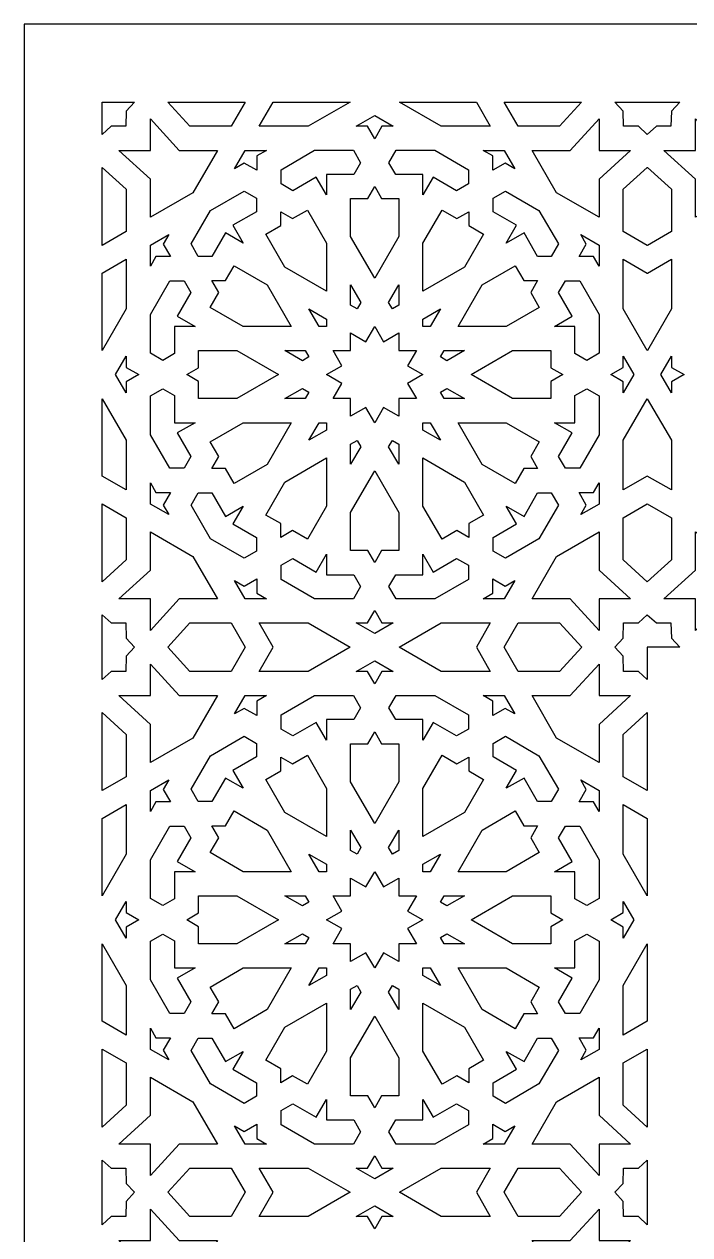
# Model space of a CAD drawing. Extents: x -430 to 430, y -1150 to 1150.
# Drawn here: x -430 to -344.5, y 994.5 to 1150 of the extents above; entities that cross this region are included whole.
import ezdxf

# ---------------------------------------------------------------- set-up
doc = ezdxf.new("R2010")
doc.units = 0
doc.layers.add('LAYER_1', color=18, linetype='CONTINUOUS')

msp = doc.modelspace()

# ---------------------------------------------------------------- linework, layer by layer
at = {"layer": 'LAYER_1'}
for points in [[(-430, -1150), (430, -1150), (430, 1150), (-430, 1150)], [(-415.84, 1140), (-416.9, 1138.85), (-416.96, 1136.9), (-418.84, 1136.9), (-420, 1135.84), (-420, 1140)], [(-403.42, 1136.9), (-408.74, 1136.9), (-411.57, 1140), (-401.62, 1140)], [(-393.55, 1136.9), (-399.84, 1136.9), (-398.05, 1140), (-388.17, 1140)], [(-370.16, 1136.9), (-376.45, 1136.9), (-381.82, 1140), (-371.95, 1140)], [(-361.26, 1136.9), (-366.58, 1136.9), (-368.37, 1140), (-358.43, 1140)], [(-346.9, 1138.85), (-346.96, 1136.9), (-348.84, 1136.9), (-350, 1135.85), (-351.15, 1136.9), (-353.04, 1136.9), (-353.1, 1138.85), (-354.15, 1140), (-345.84, 1140)], [(-382.64, 1136.9), (-384.07, 1136.9), (-385, 1135.3), (-385.93, 1136.9), (-387.36, 1136.9), (-385, 1138.26)], [(-410.1, 1133.8), (-405.2, 1133.8), (-408.35, 1128.35), (-413.8, 1125.21), (-413.8, 1130.11), (-417.85, 1133.8), (-413.8, 1133.8), (-413.8, 1137.86)], [(-356.2, 1133.8), (-352.14, 1133.8), (-356.2, 1130.11), (-356.2, 1125.21), (-361.65, 1128.35), (-364.8, 1133.8), (-359.89, 1133.8), (-356.2, 1137.86)], [(-340.1, 1133.8), (-335.2, 1133.8), (-338.35, 1128.35), (-343.8, 1125.21), (-343.8, 1130.11), (-347.86, 1133.8), (-343.8, 1133.8), (-343.8, 1137.86)], [(-400.15, 1133.09), (-400.15, 1131.24), (-401.75, 1132.16), (-402.99, 1131.45), (-401.63, 1133.8), (-398.91, 1133.8)], [(-386.82, 1132.22), (-387.7, 1130.71), (-391.18, 1130.71), (-391.18, 1128.08), (-392.5, 1130.36), (-395.52, 1128.62), (-397.03, 1129.49), (-397.03, 1131.32), (-392.72, 1133.81), (-387.74, 1133.81)], [(-372.97, 1131.32), (-372.97, 1129.49), (-374.48, 1128.62), (-377.5, 1130.36), (-378.82, 1128.08), (-378.82, 1130.71), (-382.3, 1130.71), (-383.17, 1132.22), (-382.26, 1133.81), (-377.28, 1133.81)], [(-367.01, 1131.45), (-368.25, 1132.16), (-369.85, 1131.24), (-369.85, 1133.09), (-371.09, 1133.8), (-368.37, 1133.8)], [(-416.9, 1128.8), (-416.9, 1123.38), (-419.98, 1121.6), (-419.98, 1131.61)], [(-346.9, 1128.8), (-346.9, 1123.38), (-349.98, 1121.6), (-350, 1121.61), (-350.01, 1121.6), (-353.1, 1123.38), (-353.1, 1128.8), (-350.01, 1131.61), (-350, 1131.6), (-349.98, 1131.61)], [(-384.11, 1127.62), (-381.91, 1127.62), (-381.91, 1122.72), (-385, 1117.37), (-388.09, 1122.72), (-388.09, 1127.62), (-385.88, 1127.62), (-385, 1129.15)], [(-400.19, 1127.66), (-400.19, 1125.92), (-403.21, 1124.18), (-401.89, 1121.9), (-404.17, 1123.21), (-405.92, 1120.19), (-407.66, 1120.19), (-408.57, 1121.78), (-406.08, 1126.09), (-401.77, 1128.58)], [(-363.91, 1126.09), (-361.42, 1121.78), (-362.34, 1120.19), (-364.08, 1120.19), (-365.82, 1123.21), (-368.11, 1121.9), (-366.79, 1124.18), (-369.81, 1125.92), (-369.81, 1127.66), (-368.22, 1128.58)], [(-391.18, 1121.89), (-391.18, 1115.71), (-396.53, 1118.8), (-398.98, 1123.05), (-397.07, 1124.15), (-397.07, 1125.91), (-395.54, 1125.03), (-393.63, 1126.13)], [(-374.46, 1125.03), (-372.93, 1125.91), (-372.93, 1124.15), (-371.02, 1123.05), (-373.47, 1118.8), (-378.82, 1115.71), (-378.82, 1121.89), (-376.36, 1126.13)], [(-412.16, 1121.75), (-411.23, 1120.15), (-413.09, 1120.15), (-413.8, 1118.91), (-413.8, 1121.63), (-411.44, 1122.99)], [(-356.2, 1121.63), (-356.2, 1118.91), (-356.91, 1120.15), (-358.76, 1120.15), (-357.84, 1121.75), (-358.55, 1122.99)], [(-416.9, 1113.45), (-419.98, 1108.1), (-419.98, 1118.03), (-416.9, 1119.81)], [(-346.9, 1113.45), (-349.98, 1108.1), (-350, 1108.12), (-350.01, 1108.1), (-353.1, 1113.45), (-353.1, 1119.81), (-350.01, 1118.03), (-350, 1118.04), (-349.98, 1118.03), (-346.9, 1119.81)], [(-398.8, 1116.54), (-395.71, 1111.19), (-401.88, 1111.19), (-406.13, 1113.64), (-405.03, 1115.55), (-405.91, 1117.08), (-404.14, 1117.08), (-403.04, 1118.99)], [(-365.86, 1117.08), (-364.09, 1117.08), (-364.97, 1115.55), (-363.87, 1113.64), (-368.11, 1111.19), (-374.29, 1111.19), (-371.2, 1116.54), (-366.96, 1118.99)], [(-408.61, 1115.53), (-410.35, 1112.51), (-408.07, 1111.19), (-410.71, 1111.19), (-410.71, 1107.7), (-412.22, 1106.83), (-413.8, 1107.75), (-413.8, 1112.72), (-411.31, 1117.04), (-409.48, 1117.04)], [(-386.79, 1114.28), (-387.26, 1113.45), (-388.09, 1113.93), (-388.09, 1116.53)], [(-381.91, 1113.93), (-382.73, 1113.45), (-383.21, 1114.28), (-381.91, 1116.53)], [(-356.2, 1112.72), (-356.2, 1107.75), (-357.78, 1106.83), (-359.29, 1107.7), (-359.29, 1111.19), (-361.93, 1111.19), (-359.64, 1112.51), (-361.39, 1115.53), (-360.51, 1117.04), (-358.68, 1117.04)], [(-391.18, 1112.14), (-391.18, 1111.19), (-392.13, 1111.19), (-393.44, 1113.44)], [(-377.86, 1111.19), (-378.82, 1111.19), (-378.82, 1112.14), (-376.56, 1113.44)], [(-383.87, 1109.22), (-381.91, 1110.35), (-381.91, 1108.09), (-379.65, 1108.09), (-380.78, 1106.14), (-378.82, 1105.01), (-380.78, 1103.88), (-379.65, 1101.92), (-381.91, 1101.92), (-381.91, 1099.66), (-383.87, 1100.79), (-385, 1098.83), (-386.13, 1100.79), (-388.09, 1099.66), (-388.09, 1101.92), (-390.35, 1101.92), (-389.22, 1103.88), (-391.18, 1105.01), (-389.22, 1106.14), (-390.35, 1108.09), (-388.09, 1108.09), (-388.09, 1110.35), (-386.13, 1109.22), (-385, 1111.18)], [(-416.9, 1105.93), (-415.29, 1105.01), (-416.9, 1104.08), (-416.9, 1102.65), (-418.26, 1105.01), (-416.9, 1107.36)], [(-397.36, 1105.01), (-402.71, 1101.92), (-407.61, 1101.92), (-407.61, 1104.12), (-409.14, 1105.01), (-407.61, 1105.89), (-407.61, 1108.09), (-402.71, 1108.09)], [(-393.44, 1107.27), (-394.27, 1106.79), (-396.52, 1108.09), (-393.92, 1108.09)], [(-375.73, 1106.79), (-376.55, 1107.27), (-376.08, 1108.09), (-373.47, 1108.09)], [(-362.38, 1105.89), (-360.85, 1105.01), (-362.38, 1104.12), (-362.38, 1101.92), (-367.29, 1101.92), (-372.63, 1105.01), (-367.29, 1108.09), (-362.38, 1108.09)], [(-351.74, 1105.01), (-353.1, 1102.65), (-353.1, 1104.08), (-354.7, 1105.01), (-353.1, 1105.93), (-353.1, 1107.36)], [(-346.9, 1105.93), (-345.29, 1105.01), (-346.9, 1104.08), (-346.9, 1102.65), (-348.26, 1105.01), (-346.9, 1107.36)], [(-410.71, 1102.31), (-410.71, 1098.82), (-408.07, 1098.82), (-410.35, 1097.51), (-408.61, 1094.49), (-409.48, 1092.98), (-411.31, 1092.98), (-413.8, 1097.29), (-413.8, 1102.27), (-412.22, 1103.18)], [(-393.44, 1102.75), (-393.92, 1101.92), (-396.52, 1101.92), (-394.27, 1103.22)], [(-373.47, 1101.92), (-376.08, 1101.92), (-376.55, 1102.75), (-375.73, 1103.22)], [(-356.2, 1102.27), (-356.2, 1097.29), (-358.68, 1092.98), (-360.51, 1092.98), (-361.39, 1094.49), (-359.64, 1097.51), (-361.93, 1098.82), (-359.29, 1098.82), (-359.29, 1102.31), (-357.78, 1103.18)], [(-416.9, 1096.57), (-416.9, 1090.2), (-419.98, 1091.98), (-419.98, 1101.91)], [(-346.9, 1096.57), (-346.9, 1090.2), (-350, 1091.98), (-353.1, 1090.2), (-353.1, 1096.57), (-350, 1101.91)], [(-398.8, 1093.48), (-403.04, 1091.03), (-404.14, 1092.94), (-405.91, 1092.94), (-405.03, 1094.47), (-406.13, 1096.37), (-401.88, 1098.82), (-395.71, 1098.82)], [(-391.18, 1097.87), (-393.44, 1096.57), (-392.13, 1098.83), (-391.18, 1098.83)], [(-376.56, 1096.57), (-378.82, 1097.87), (-378.82, 1098.83), (-377.86, 1098.83)], [(-363.87, 1096.37), (-364.97, 1094.47), (-364.09, 1092.94), (-365.86, 1092.94), (-366.96, 1091.03), (-371.2, 1093.48), (-374.29, 1098.82), (-368.11, 1098.82)], [(-386.79, 1095.74), (-388.09, 1093.49), (-388.09, 1096.09), (-387.26, 1096.56)], [(-381.91, 1096.09), (-381.91, 1093.49), (-383.21, 1095.74), (-382.73, 1096.56)], [(-391.18, 1088.12), (-393.63, 1083.88), (-395.54, 1084.98), (-397.07, 1084.1), (-397.07, 1085.87), (-398.98, 1086.97), (-396.53, 1091.21), (-391.18, 1094.3)], [(-373.47, 1091.21), (-371.02, 1086.97), (-372.93, 1085.87), (-372.93, 1084.1), (-374.46, 1084.98), (-376.36, 1083.88), (-378.82, 1088.12), (-378.82, 1094.3)], [(-381.91, 1087.3), (-381.91, 1082.4), (-384.11, 1082.4), (-385, 1080.87), (-385.88, 1082.4), (-388.09, 1082.4), (-388.09, 1087.3), (-385, 1092.64)], [(-413.09, 1089.86), (-411.23, 1089.86), (-412.16, 1088.26), (-411.44, 1087.02), (-413.8, 1088.38), (-413.8, 1091.1)], [(-404.17, 1086.8), (-401.89, 1088.12), (-403.21, 1085.84), (-400.19, 1084.09), (-400.19, 1082.35), (-401.77, 1081.43), (-406.08, 1083.92), (-408.57, 1088.23), (-407.66, 1089.82), (-405.92, 1089.82)], [(-361.42, 1088.23), (-363.91, 1083.92), (-368.22, 1081.43), (-369.81, 1082.35), (-369.81, 1084.09), (-366.79, 1085.84), (-368.11, 1088.12), (-365.82, 1086.8), (-364.08, 1089.82), (-362.34, 1089.82)], [(-356.2, 1088.38), (-358.55, 1087.02), (-357.84, 1088.26), (-358.76, 1089.86), (-356.91, 1089.86), (-356.2, 1091.1)], [(-416.9, 1086.63), (-416.9, 1081.22), (-419.98, 1078.4), (-419.98, 1088.41)], [(-346.9, 1086.63), (-346.9, 1081.22), (-350, 1078.4), (-353.1, 1081.22), (-353.1, 1086.63), (-350, 1088.41)], [(-408.35, 1081.66), (-405.2, 1076.21), (-410.1, 1076.21), (-413.8, 1072.16), (-413.8, 1076.21), (-417.85, 1076.21), (-413.8, 1079.91), (-413.8, 1084.81)], [(-356.2, 1079.91), (-352.14, 1076.21), (-356.2, 1076.21), (-356.2, 1072.16), (-359.89, 1076.21), (-364.8, 1076.21), (-361.65, 1081.66), (-356.2, 1084.81)], [(-338.35, 1081.66), (-335.2, 1076.21), (-340.1, 1076.21), (-343.8, 1072.16), (-343.8, 1076.21), (-347.86, 1076.21), (-343.8, 1079.91), (-343.8, 1084.81)], [(-391.18, 1079.3), (-387.7, 1079.3), (-386.82, 1077.79), (-387.74, 1076.21), (-392.72, 1076.21), (-397.03, 1078.7), (-397.03, 1080.53), (-395.52, 1081.4), (-392.5, 1079.65), (-391.18, 1081.94)], [(-377.5, 1079.65), (-374.48, 1081.4), (-372.97, 1080.53), (-372.97, 1078.7), (-377.28, 1076.21), (-382.26, 1076.21), (-383.17, 1077.79), (-382.3, 1079.3), (-378.82, 1079.3), (-378.82, 1081.94)], [(-400.15, 1076.92), (-398.91, 1076.21), (-401.63, 1076.21), (-402.99, 1078.57), (-401.75, 1077.85), (-400.15, 1078.78)], [(-368.25, 1077.85), (-367.01, 1078.57), (-368.37, 1076.21), (-371.09, 1076.21), (-369.85, 1076.92), (-369.85, 1078.78)], [(-384.07, 1073.11), (-382.64, 1073.11), (-385, 1071.75), (-387.36, 1073.11), (-385.93, 1073.11), (-385, 1074.72)], [(-418.84, 1073.11), (-416.96, 1073.11), (-416.9, 1071.17), (-415.83, 1070), (-416.9, 1068.83), (-416.96, 1066.88), (-418.84, 1066.88), (-419.98, 1065.84), (-419.98, 1074.15)], [(-401.62, 1070), (-403.42, 1066.88), (-408.74, 1066.88), (-411.58, 1070), (-408.74, 1073.11), (-403.42, 1073.11)], [(-388.15, 1070), (-393.55, 1066.88), (-399.84, 1066.88), (-398.04, 1070), (-399.84, 1073.11), (-393.55, 1073.11)], [(-371.95, 1070), (-370.16, 1066.88), (-376.45, 1066.88), (-381.85, 1070), (-376.45, 1073.11), (-370.16, 1073.11)], [(-358.42, 1070), (-361.26, 1066.88), (-366.58, 1066.88), (-368.38, 1070), (-366.58, 1073.11), (-361.26, 1073.11)], [(-348.84, 1073.11), (-346.96, 1073.11), (-346.9, 1071.17), (-345.83, 1070), (-350, 1070), (-350, 1065.86), (-350.01, 1065.84), (-351.15, 1066.88), (-353.04, 1066.88), (-353.1, 1068.83), (-354.17, 1070), (-353.1, 1071.17), (-353.04, 1073.11), (-351.15, 1073.11), (-350, 1074.15)], [(-382.64, 1066.88), (-384.07, 1066.88), (-385, 1065.28), (-385.93, 1066.88), (-387.36, 1066.88), (-385, 1068.24)], [(-410.1, 1063.79), (-405.2, 1063.79), (-408.35, 1058.34), (-413.8, 1055.19), (-413.8, 1060.09), (-417.85, 1063.79), (-413.8, 1063.79), (-413.8, 1067.84)], [(-356.2, 1063.79), (-352.14, 1063.79), (-356.2, 1060.09), (-356.2, 1055.19), (-361.65, 1058.34), (-364.8, 1063.79), (-359.89, 1063.79), (-356.2, 1067.84)], [(-400.15, 1063.07), (-400.15, 1061.22), (-401.75, 1062.15), (-402.99, 1061.43), (-401.63, 1063.79), (-398.91, 1063.79)], [(-386.82, 1062.21), (-387.7, 1060.7), (-391.18, 1060.7), (-391.18, 1058.06), (-392.5, 1060.34), (-395.52, 1058.6), (-397.03, 1059.47), (-397.03, 1061.3), (-392.72, 1063.79), (-387.74, 1063.79)], [(-372.97, 1061.3), (-372.97, 1059.47), (-374.48, 1058.6), (-377.5, 1060.34), (-378.82, 1058.06), (-378.82, 1060.7), (-382.3, 1060.7), (-383.17, 1062.21), (-382.26, 1063.79), (-377.28, 1063.79)], [(-367.01, 1061.43), (-368.25, 1062.15), (-369.85, 1061.22), (-369.85, 1063.07), (-371.09, 1063.79), (-368.37, 1063.79)], [(-416.9, 1058.78), (-416.9, 1053.37), (-419.98, 1051.59), (-419.98, 1061.6)], [(-350.01, 1051.59), (-353.1, 1053.37), (-353.1, 1058.78), (-350.01, 1061.6)], [(-384.11, 1057.6), (-381.91, 1057.6), (-381.91, 1052.7), (-385, 1047.35), (-388.09, 1052.7), (-388.09, 1057.6), (-385.88, 1057.6), (-385, 1059.13)], [(-400.19, 1057.65), (-400.19, 1055.91), (-403.21, 1054.16), (-401.89, 1051.88), (-404.17, 1053.2), (-405.92, 1050.18), (-407.66, 1050.18), (-408.57, 1051.76), (-406.08, 1056.07), (-401.77, 1058.56)], [(-363.91, 1056.07), (-361.42, 1051.76), (-362.34, 1050.18), (-364.08, 1050.18), (-365.82, 1053.2), (-368.11, 1051.88), (-366.79, 1054.16), (-369.81, 1055.91), (-369.81, 1057.65), (-368.22, 1058.56)], [(-391.18, 1051.87), (-391.18, 1045.7), (-396.53, 1048.79), (-398.98, 1053.03), (-397.07, 1054.13), (-397.07, 1055.9), (-395.54, 1055.02), (-393.63, 1056.12)], [(-374.46, 1055.02), (-372.93, 1055.9), (-372.93, 1054.13), (-371.02, 1053.03), (-373.47, 1048.79), (-378.82, 1045.7), (-378.82, 1051.87), (-376.36, 1056.12)], [(-412.16, 1051.74), (-411.23, 1050.14), (-413.09, 1050.14), (-413.8, 1048.9), (-413.8, 1051.62), (-411.44, 1052.98)], [(-356.2, 1051.62), (-356.2, 1048.9), (-356.91, 1050.14), (-358.76, 1050.14), (-357.84, 1051.74), (-358.55, 1052.98)], [(-416.9, 1043.43), (-419.98, 1038.09), (-419.98, 1048.01), (-416.9, 1049.8)], [(-350.01, 1048.01), (-350.01, 1038.09), (-353.1, 1043.43), (-353.1, 1049.8)], [(-398.8, 1046.52), (-395.71, 1041.17), (-401.88, 1041.17), (-406.13, 1043.62), (-405.03, 1045.53), (-405.91, 1047.06), (-404.14, 1047.06), (-403.04, 1048.97)], [(-365.86, 1047.06), (-364.09, 1047.06), (-364.97, 1045.53), (-363.87, 1043.62), (-368.11, 1041.17), (-374.29, 1041.17), (-371.2, 1046.52), (-366.96, 1048.97)], [(-408.61, 1045.51), (-410.35, 1042.49), (-408.07, 1041.17), (-410.71, 1041.17), (-410.71, 1037.69), (-412.22, 1036.82), (-413.8, 1037.73), (-413.8, 1042.71), (-411.31, 1047.02), (-409.48, 1047.02)], [(-386.79, 1044.26), (-387.26, 1043.43), (-388.09, 1043.91), (-388.09, 1046.51)], [(-381.91, 1043.91), (-382.73, 1043.43), (-383.21, 1044.26), (-381.91, 1046.51)], [(-356.2, 1042.71), (-356.2, 1037.73), (-357.78, 1036.82), (-359.29, 1037.69), (-359.29, 1041.17), (-361.93, 1041.17), (-359.64, 1042.49), (-361.39, 1045.51), (-360.51, 1047.02), (-358.68, 1047.02)], [(-391.18, 1042.12), (-391.18, 1041.17), (-392.13, 1041.17), (-393.44, 1043.43)], [(-377.86, 1041.17), (-378.82, 1041.17), (-378.82, 1042.12), (-376.56, 1043.43)], [(-383.87, 1039.21), (-381.91, 1040.34), (-381.91, 1038.08), (-379.65, 1038.08), (-380.78, 1036.12), (-378.82, 1034.99), (-380.78, 1033.86), (-379.65, 1031.9), (-381.91, 1031.9), (-381.91, 1029.64), (-383.87, 1030.77), (-385, 1028.82), (-386.13, 1030.77), (-388.09, 1029.64), (-388.09, 1031.9), (-390.35, 1031.9), (-389.22, 1033.86), (-391.18, 1034.99), (-389.22, 1036.12), (-390.35, 1038.08), (-388.09, 1038.08), (-388.09, 1040.34), (-386.13, 1039.21), (-385, 1041.16)], [(-416.9, 1035.92), (-415.29, 1034.99), (-416.9, 1034.07), (-416.9, 1032.63), (-418.26, 1034.99), (-416.9, 1037.35)], [(-397.36, 1034.99), (-402.71, 1031.9), (-407.61, 1031.9), (-407.61, 1034.11), (-409.14, 1034.99), (-407.61, 1035.88), (-407.61, 1038.08), (-402.71, 1038.08)], [(-393.44, 1037.25), (-394.27, 1036.78), (-396.52, 1038.08), (-393.92, 1038.08)], [(-375.73, 1036.78), (-376.55, 1037.25), (-376.08, 1038.08), (-373.47, 1038.08)], [(-362.38, 1035.88), (-360.85, 1034.99), (-362.38, 1034.11), (-362.38, 1031.9), (-367.29, 1031.9), (-372.63, 1034.99), (-367.29, 1038.08), (-362.38, 1038.08)], [(-351.74, 1034.99), (-353.1, 1032.63), (-353.1, 1034.07), (-354.7, 1034.99), (-353.1, 1035.92), (-353.1, 1037.35)], [(-410.71, 1032.3), (-410.71, 1028.81), (-408.07, 1028.81), (-410.35, 1027.49), (-408.61, 1024.47), (-409.48, 1022.96), (-411.31, 1022.96), (-413.8, 1027.27), (-413.8, 1032.25), (-412.22, 1033.17)], [(-393.44, 1032.73), (-393.92, 1031.9), (-396.52, 1031.9), (-394.27, 1033.2)], [(-373.47, 1031.9), (-376.08, 1031.9), (-376.55, 1032.73), (-375.73, 1033.2)], [(-356.2, 1032.25), (-356.2, 1027.27), (-358.68, 1022.96), (-360.51, 1022.96), (-361.39, 1024.47), (-359.64, 1027.49), (-361.93, 1028.81), (-359.29, 1028.81), (-359.29, 1032.3), (-357.78, 1033.17)], [(-416.9, 1026.55), (-416.9, 1020.19), (-419.98, 1021.97), (-419.98, 1031.9)], [(-350, 1031.88), (-350, 1021.96), (-350.01, 1021.97), (-353.1, 1020.19), (-353.1, 1026.55), (-350.01, 1031.9)], [(-398.8, 1023.46), (-403.04, 1021.01), (-404.14, 1022.92), (-405.91, 1022.92), (-405.03, 1024.45), (-406.13, 1026.36), (-401.88, 1028.81), (-395.71, 1028.81)], [(-391.18, 1027.86), (-393.44, 1026.56), (-392.13, 1028.81), (-391.18, 1028.81)], [(-376.56, 1026.56), (-378.82, 1027.86), (-378.82, 1028.81), (-377.86, 1028.81)], [(-363.87, 1026.36), (-364.97, 1024.45), (-364.09, 1022.92), (-365.86, 1022.92), (-366.96, 1021.01), (-371.2, 1023.46), (-374.29, 1028.81), (-368.11, 1028.81)], [(-386.79, 1025.72), (-388.09, 1023.47), (-388.09, 1026.07), (-387.26, 1026.55)], [(-381.91, 1026.07), (-381.91, 1023.47), (-383.21, 1025.72), (-382.73, 1026.55)], [(-391.18, 1018.11), (-393.63, 1013.87), (-395.54, 1014.97), (-397.07, 1014.08), (-397.07, 1015.85), (-398.98, 1016.95), (-396.53, 1021.2), (-391.18, 1024.28)], [(-373.47, 1021.2), (-371.02, 1016.95), (-372.93, 1015.85), (-372.93, 1014.08), (-374.46, 1014.97), (-376.36, 1013.87), (-378.82, 1018.11), (-378.82, 1024.28)], [(-381.91, 1017.28), (-381.91, 1012.38), (-384.11, 1012.38), (-385, 1010.85), (-385.88, 1012.38), (-388.09, 1012.38), (-388.09, 1017.28), (-385, 1022.63)], [(-413.09, 1019.85), (-411.23, 1019.85), (-412.16, 1018.24), (-411.44, 1017), (-413.8, 1018.36), (-413.8, 1021.09)], [(-404.17, 1016.79), (-401.89, 1018.1), (-403.21, 1015.82), (-400.19, 1014.08), (-400.19, 1012.33), (-401.77, 1011.42), (-406.08, 1013.91), (-408.57, 1018.22), (-407.66, 1019.8), (-405.92, 1019.8)], [(-361.42, 1018.22), (-363.91, 1013.91), (-368.22, 1011.42), (-369.81, 1012.33), (-369.81, 1014.08), (-366.79, 1015.82), (-368.11, 1018.1), (-365.82, 1016.79), (-364.08, 1019.8), (-362.34, 1019.8)], [(-356.2, 1018.36), (-358.55, 1017), (-357.84, 1018.24), (-358.76, 1019.85), (-356.91, 1019.85), (-356.2, 1021.09)], [(-416.9, 1016.61), (-416.9, 1011.2), (-419.98, 1008.38), (-419.98, 1018.4)], [(-350, 1018.39), (-350, 1008.4), (-350.01, 1008.38), (-353.1, 1011.2), (-353.1, 1016.61), (-350.01, 1018.4)], [(-408.35, 1011.64), (-405.2, 1006.19), (-410.1, 1006.19), (-413.8, 1002.14), (-413.8, 1006.19), (-417.85, 1006.19), (-413.8, 1009.89), (-413.8, 1014.79)], [(-356.2, 1009.89), (-352.14, 1006.19), (-356.2, 1006.19), (-356.2, 1002.14), (-359.89, 1006.19), (-364.8, 1006.19), (-361.65, 1011.64), (-356.2, 1014.79)], [(-391.18, 1009.29), (-387.7, 1009.29), (-386.82, 1007.78), (-387.74, 1006.19), (-392.72, 1006.19), (-397.03, 1008.68), (-397.03, 1010.51), (-395.52, 1011.38), (-392.5, 1009.64), (-391.18, 1011.92)], [(-377.5, 1009.64), (-374.48, 1011.38), (-372.97, 1010.51), (-372.97, 1008.68), (-377.28, 1006.19), (-382.26, 1006.19), (-383.17, 1007.78), (-382.3, 1009.29), (-378.82, 1009.29), (-378.82, 1011.92)], [(-400.15, 1006.91), (-398.91, 1006.19), (-401.63, 1006.19), (-402.99, 1008.55), (-401.75, 1007.83), (-400.15, 1008.76)], [(-368.25, 1007.83), (-367.01, 1008.55), (-368.37, 1006.19), (-371.09, 1006.19), (-369.85, 1006.91), (-369.85, 1008.76)], [(-384.07, 1003.1), (-382.64, 1003.1), (-385, 1001.74), (-387.36, 1003.1), (-385.93, 1003.1), (-385, 1004.7)], [(-418.84, 1003.1), (-416.96, 1003.1), (-416.9, 1001.15), (-415.84, 1000), (-416.9, 998.84), (-416.96, 996.89), (-418.84, 996.89), (-420, 995.84), (-420, 1004.15)], [(-401.62, 1000), (-403.42, 996.9), (-408.74, 996.9), (-411.57, 1000), (-408.74, 1003.1), (-403.42, 1003.1)], [(-388.17, 1000), (-393.55, 996.9), (-399.84, 996.9), (-398.05, 1000), (-399.84, 1003.1), (-393.55, 1003.1)], [(-371.95, 1000), (-370.16, 996.9), (-376.45, 996.9), (-381.82, 1000), (-376.45, 1003.1), (-370.16, 1003.1)], [(-358.43, 1000), (-361.26, 996.9), (-366.58, 996.9), (-368.37, 1000), (-366.58, 1003.1), (-361.26, 1003.1)], [(-350, 995.84), (-351.15, 996.89), (-353.04, 996.89), (-353.1, 998.84), (-354.15, 1000), (-353.1, 1001.15), (-353.04, 1003.1), (-351.15, 1003.1), (-350, 1004.15)], [(-382.64, 996.9), (-384.07, 996.9), (-385, 995.29), (-385.93, 996.9), (-387.36, 996.9), (-385, 998.26)], [(-410.1, 993.8), (-405.2, 993.8), (-408.35, 988.35), (-413.8, 985.2), (-413.8, 990.1), (-417.85, 993.8), (-413.8, 993.8), (-413.8, 997.85)], [(-356.2, 993.8), (-352.14, 993.8), (-356.2, 990.1), (-356.2, 985.2), (-361.65, 988.35), (-364.8, 993.8), (-359.89, 993.8), (-356.2, 997.85)]]:
    msp.add_lwpolyline(points, close=True, dxfattribs=at)

doc.saveas('drawing.dxf')
